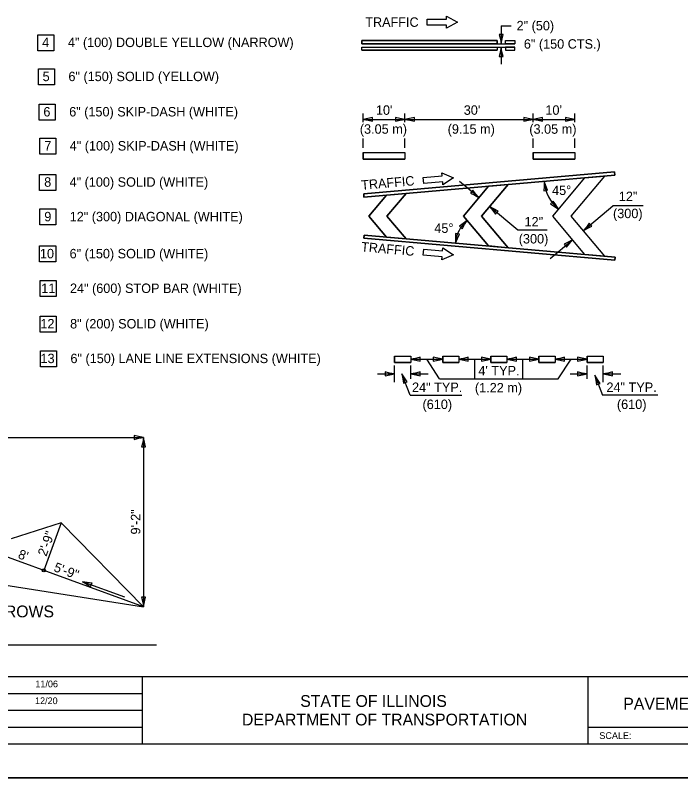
# Model space of a CAD drawing. Extents: x 0 to 2.83, y 0 to 1.83.
# Drawn here: x 1.024 to 1.846, y 0 to 0.942 of the extents above; entities that cross this region are included whole.
import ezdxf

# ---------------------------------------------------------------- set-up
doc = ezdxf.new("R2010")
doc.units = 0
for name, color, linetype in [('RD_Pr_Roadway_Dimensions', 7, 'Continuous'), ('RD_Pr_Roadway_Items', 7, 'Continuous'), ('RD_Pr_Roadway_Notes', 7, 'Continuous'), ('SH_General_Details', 7, 'Continuous'), ('SH_Printer_Plotting_Border', 7, 'Continuous')]:
    doc.layers.add(name, color=color, linetype=linetype)

msp = doc.modelspace()

# ---------------------------------------------------------------- linework, layer by layer
at = {"layer": 'RD_Pr_Roadway_Dimensions'}
for p, q in [((1.62411, 0.92886), (1.62411, 0.90647)), ((1.62411, 0.92886), (1.63636, 0.92886)), ((1.62411, 0.9025), (1.62411, 0.88138)), ((1.45379, 0.80965), (1.45379, 0.82046)), ((1.50527, 0.80965), (1.50527, 0.82046)), ((1.66361, 0.80965), (1.66361, 0.82046)), ((1.71507, 0.80965), (1.71507, 0.82046)), ((1.45379, 0.81325), (1.50527, 0.81325)), ((1.50527, 0.81325), (1.66361, 0.81325)), ((1.66361, 0.81325), (1.71507, 0.81325)), ((1.45379, 0.77805), (1.45379, 0.7897)), ((1.50527, 0.77805), (1.50527, 0.7897)), ((1.66361, 0.77805), (1.66361, 0.7897)), ((1.71507, 0.77805), (1.71507, 0.7897)), ((1.59663, 0.71651), (1.57277, 0.73654)), ((1.64449, 0.67636), (1.60978, 0.70549)), ((1.72541, 0.6756), (1.76207, 0.70636)), ((1.79942, 0.70636), (1.76207, 0.70636)), ((1.68085, 0.67636), (1.64449, 0.67636)), ((1.68462, 0.64136), (1.71227, 0.66457)), ((1.49261, 0.48858), (1.49261, 0.50901)), ((1.51241, 0.51692), (1.552, 0.51692)), ((1.51241, 0.49255), (1.51241, 0.50901)), ((1.54804, 0.49255), (1.5322, 0.51692)), ((1.5718, 0.51692), (1.61139, 0.51692)), ((1.59159, 0.49255), (1.59159, 0.51692)), ((1.63117, 0.51692), (1.67076, 0.51692)), ((1.65097, 0.49255), (1.65097, 0.51692)), ((1.69056, 0.51692), (1.73014, 0.51692)), ((1.69452, 0.49255), (1.71036, 0.51692)), ((1.73014, 0.49255), (1.73014, 0.50901)), ((1.74995, 0.48858), (1.74995, 0.50901)), ((1.47158, 0.4988), (1.49261, 0.4988)), ((1.51169, 0.47274), (1.50165, 0.49899)), ((1.51241, 0.4988), (1.5341, 0.4988)), ((1.54804, 0.49255), (1.69452, 0.49255)), ((1.70911, 0.4988), (1.73014, 0.4988)), ((1.73976, 0.49709), (1.74908, 0.47274)), ((1.74995, 0.4988), (1.77163, 0.4988)), ((1.51169, 0.47274), (1.57561, 0.47274)), ((1.81739, 0.47274), (1.74908, 0.47274)), ((0.79706, 0.42025), (1.1828, 0.42025)), ((1.1828, 0.42025), (1.1828, 0.21123)), ((1.1828, 0.21123), (0.79706, 0.35185)), ((1.08109, 0.31505), (1.05961, 0.25613))]:
    msp.add_line(p, q, dxfattribs=at)
for points in [[(1.62655, 0.91813), (1.62411, 0.91813), (1.62167, 0.91813), (1.6231, 0.9123), (1.62411, 0.90647), (1.62524, 0.91269)], [(1.62167, 0.89084), (1.62411, 0.89084), (1.62655, 0.89084), (1.62512, 0.89667), (1.62411, 0.9025), (1.62298, 0.89628)], [(1.46545, 0.81081), (1.46545, 0.81325), (1.46545, 0.81569), (1.45962, 0.81426), (1.45379, 0.81325), (1.46001, 0.81211)], [(1.49361, 0.81569), (1.4936, 0.81325), (1.4936, 0.81081), (1.49943, 0.81224), (1.50527, 0.81325), (1.49905, 0.81438)], [(1.51693, 0.81081), (1.51693, 0.81325), (1.51693, 0.81569), (1.5111, 0.81426), (1.50527, 0.81325), (1.51149, 0.81211)], [(1.65195, 0.81569), (1.65195, 0.81325), (1.65195, 0.81081), (1.65778, 0.81224), (1.66361, 0.81325), (1.65739, 0.81438)], [(1.67527, 0.81081), (1.67528, 0.81325), (1.67528, 0.81569), (1.66944, 0.81426), (1.66361, 0.81325), (1.66983, 0.81211)], [(1.70341, 0.81569), (1.7034, 0.81325), (1.7034, 0.81081), (1.70924, 0.81224), (1.71507, 0.81325), (1.70885, 0.81438)], [(1.67668, 0.7248), (1.67908, 0.72521), (1.68148, 0.72564), (1.67906, 0.73114), (1.67705, 0.7367), (1.67702, 0.73038)], [(1.58927, 0.72588), (1.58769, 0.72401), (1.58613, 0.72214), (1.59152, 0.71949), (1.59663, 0.71651), (1.59259, 0.72138)], [(1.68844, 0.71228), (1.68671, 0.71056), (1.68498, 0.70884), (1.69012, 0.70572), (1.69496, 0.70231), (1.69136, 0.70751)], [(1.61714, 0.69612), (1.61871, 0.69799), (1.62028, 0.69985), (1.61489, 0.70251), (1.60978, 0.70549), (1.61382, 0.70062)], [(1.57248, 0.68131), (1.57429, 0.67967), (1.57611, 0.67804), (1.57895, 0.68333), (1.5821, 0.68834), (1.5771, 0.68447)], [(1.73591, 0.68122), (1.73434, 0.6831), (1.73278, 0.68496), (1.72922, 0.68012), (1.72541, 0.6756), (1.7309, 0.67873)], [(1.57256, 0.67123), (1.57019, 0.67178), (1.56781, 0.67233), (1.56789, 0.66632), (1.56756, 0.66041), (1.57006, 0.66622)], [(1.70177, 0.65894), (1.70333, 0.65707), (1.7049, 0.6552), (1.70845, 0.66005), (1.71227, 0.66457), (1.70678, 0.66144)], [(1.52407, 0.51448), (1.52408, 0.51692), (1.52408, 0.51936), (1.51825, 0.51793), (1.51241, 0.51692), (1.51864, 0.51579)], [(1.54034, 0.51936), (1.54033, 0.51692), (1.54033, 0.51448), (1.54617, 0.51591), (1.552, 0.51692), (1.54578, 0.51805)], [(1.58346, 0.51448), (1.58346, 0.51692), (1.58346, 0.51936), (1.57763, 0.51793), (1.5718, 0.51692), (1.57802, 0.51579)], [(1.59973, 0.51936), (1.59972, 0.51692), (1.59972, 0.51448), (1.60555, 0.51591), (1.61139, 0.51692), (1.60516, 0.51805)], [(1.64283, 0.51448), (1.64284, 0.51692), (1.64284, 0.51936), (1.63701, 0.51793), (1.63117, 0.51692), (1.63739, 0.51579)], [(1.6591, 0.51936), (1.65909, 0.51692), (1.65909, 0.51448), (1.66493, 0.51591), (1.67076, 0.51692), (1.66454, 0.51805)], [(1.70222, 0.51448), (1.70222, 0.51692), (1.70222, 0.51936), (1.69639, 0.51793), (1.69056, 0.51692), (1.69678, 0.51579)], [(1.71848, 0.51936), (1.71848, 0.51692), (1.71848, 0.51448), (1.72431, 0.51591), (1.73014, 0.51692), (1.72392, 0.51805)], [(1.48095, 0.50124), (1.48095, 0.4988), (1.48095, 0.49636), (1.48678, 0.49779), (1.49261, 0.4988), (1.48639, 0.49993)], [(1.52407, 0.49636), (1.52408, 0.4988), (1.52408, 0.50124), (1.51825, 0.49981), (1.51241, 0.4988), (1.51864, 0.49766)], [(1.71848, 0.50124), (1.71848, 0.4988), (1.71848, 0.49636), (1.72431, 0.49779), (1.73014, 0.4988), (1.72392, 0.49993)], [(1.76161, 0.49636), (1.76161, 0.4988), (1.76161, 0.50124), (1.75578, 0.49981), (1.74995, 0.4988), (1.75617, 0.49766)], [(1.50354, 0.48723), (1.50582, 0.48809), (1.5081, 0.48897), (1.50468, 0.49391), (1.50165, 0.49899), (1.50281, 0.49278)], [(1.74165, 0.48533), (1.74393, 0.48619), (1.74621, 0.48707), (1.74279, 0.492), (1.73976, 0.49709), (1.74093, 0.49088)], [(1.17114, 0.42269), (1.17113, 0.42025), (1.17113, 0.41781), (1.17697, 0.41924), (1.1828, 0.42025), (1.17658, 0.42138)], [(1.18036, 0.40859), (1.1828, 0.40859), (1.18524, 0.40859), (1.18381, 0.41442), (1.1828, 0.42025), (1.18167, 0.41403)], [(1.18524, 0.22289), (1.1828, 0.22289), (1.18036, 0.22289), (1.18179, 0.21706), (1.1828, 0.21123), (1.18393, 0.21745)]]:
    msp.add_lwpolyline(points, close=True, dxfattribs=at)
msp.add_circle((1.05961, 0.25613), 0.00198, dxfattribs=at)
for centre, radius, start, end in [((1.72752, 0.74112), 0.05066, 185.00539, 229.99997), ((1.60854, 0.65682), 0.04114, 130.00072, 174.99392)]:
    msp.add_arc(centre, radius, start, end, dxfattribs=at)
at = {"layer": 'RD_Pr_Roadway_Items'}
for p, q in [((1.45203, 0.91043), (1.59141, 0.91043)), ((1.45203, 0.90647), (1.64091, 0.90647)), ((1.45203, 0.90647), (1.59139, 0.90647)), ((1.59141, 0.91043), (1.61902, 0.91043)), ((1.59143, 0.91043), (1.6152, 0.91043)), ((1.62926, 0.91043), (1.64091, 0.91043)), ((1.45203, 0.9025), (1.64091, 0.9025)), ((1.45203, 0.89855), (1.61902, 0.89855)), ((1.62926, 0.89855), (1.64091, 0.89855)), ((1.62926, 0.89855), (1.64091, 0.89855)), ((1.45379, 0.77211), (1.50527, 0.77211)), ((1.45379, 0.77211), (1.45379, 0.76419)), ((1.45379, 0.76419), (1.50527, 0.76419)), ((1.45379, 0.76419), (1.50527, 0.76419)), ((1.50527, 0.77211), (1.50527, 0.76419)), ((1.66361, 0.77211), (1.71507, 0.77211)), ((1.66361, 0.77211), (1.66361, 0.76419)), ((1.66361, 0.76419), (1.71507, 0.76419)), ((1.66361, 0.76419), (1.71507, 0.76419)), ((1.71507, 0.77211), (1.71507, 0.76419)), ((1.4544, 0.72121), (1.76398, 0.74829)), ((1.45475, 0.71726), (1.76433, 0.74434)), ((1.76398, 0.74829), (1.76433, 0.74434)), ((1.4544, 0.72121), (1.45475, 0.71726)), ((1.45509, 0.67025), (1.45475, 0.66631)), ((1.45509, 0.67025), (1.76468, 0.64317)), ((1.45475, 0.66631), (1.76433, 0.63923)), ((1.76468, 0.64317), (1.76433, 0.63923)), ((1.49261, 0.52088), (1.49261, 0.51296)), ((1.51241, 0.52088), (1.51241, 0.51296)), ((1.552, 0.52088), (1.5718, 0.52088)), ((1.552, 0.52088), (1.552, 0.51296)), ((1.5718, 0.52088), (1.5718, 0.51296)), ((1.61139, 0.52088), (1.63117, 0.52088)), ((1.61139, 0.52088), (1.61139, 0.51296)), ((1.63117, 0.52088), (1.63117, 0.51296)), ((1.67076, 0.52088), (1.69056, 0.52088)), ((1.67076, 0.52088), (1.67076, 0.51296)), ((1.69056, 0.52088), (1.69056, 0.51296)), ((1.73014, 0.52088), (1.74995, 0.52088)), ((1.73014, 0.52088), (1.73014, 0.51296)), ((1.74995, 0.52088), (1.74995, 0.51296)), ((1.49261, 0.51296), (1.51241, 0.51296)), ((1.49261, 0.51296), (1.51241, 0.51296)), ((1.552, 0.51296), (1.5718, 0.51296)), ((1.61139, 0.51296), (1.63117, 0.51296)), ((1.67076, 0.51296), (1.69056, 0.51296)), ((1.73014, 0.51296), (1.74995, 0.51296)), ((1.08109, 0.31505), (1.01922, 0.29513)), ((1.1828, 0.21123), (1.08109, 0.31505)), ((0.8614, 0.26165), (1.1828, 0.21123))]:
    msp.add_line(p, q, dxfattribs=at)
for points in [[(1.53294, 0.93713), (1.55645, 0.93713), (1.55645, 0.94084), (1.57005, 0.93342), (1.55645, 0.92599), (1.55645, 0.9297), (1.53294, 0.9297)], [(1.61902, 0.91043), (1.45203, 0.91043), (1.45203, 0.90647), (1.61902, 0.90647)], [(1.45203, 0.91043), (1.61902, 0.91043), (1.61902, 0.90647), (1.45203, 0.90647)], [(1.62926, 0.91043), (1.64091, 0.91043), (1.64091, 0.90647), (1.62926, 0.90647)], [(1.62927, 0.91043), (1.64092, 0.91043), (1.64092, 0.90647), (1.62927, 0.90647)], [(1.45203, 0.9025), (1.61902, 0.9025), (1.61902, 0.89855), (1.45203, 0.89855)], [(1.45203, 0.9025), (1.61902, 0.9025), (1.61902, 0.89855), (1.45203, 0.89855)], [(1.64091, 0.9025), (1.62926, 0.9025), (1.62926, 0.89855), (1.64091, 0.89855)], [(1.64092, 0.9025), (1.62927, 0.9025), (1.62927, 0.89855), (1.64092, 0.89855)], [(1.45379, 0.77211), (1.50527, 0.77211), (1.50527, 0.76419), (1.45379, 0.76419)], [(1.45379, 0.77211), (1.50527, 0.77211), (1.50527, 0.76419), (1.45379, 0.76419)], [(1.66361, 0.77211), (1.71507, 0.77211), (1.71507, 0.76419), (1.66361, 0.76419)], [(1.66361, 0.77211), (1.71507, 0.77211), (1.71507, 0.76419), (1.66361, 0.76419)], [(1.76398, 0.74829), (1.76433, 0.74434), (1.45475, 0.71726), (1.4544, 0.72121)], [(1.4544, 0.72121), (1.45475, 0.71726), (1.76433, 0.74434), (1.76399, 0.74829)], [(1.52785, 0.74157), (1.55126, 0.74362), (1.55094, 0.74732), (1.56514, 0.74111), (1.55223, 0.73253), (1.55191, 0.73623), (1.52849, 0.73418)], [(1.75168, 0.74324), (1.71017, 0.69376), (1.75166, 0.64431), (1.7275, 0.64641), (1.68778, 0.69376), (1.72751, 0.74112)], [(1.72751, 0.74112), (1.75168, 0.74324), (1.71017, 0.69376), (1.75167, 0.64431), (1.7275, 0.64641), (1.68778, 0.69376)], [(1.63273, 0.73284), (1.59994, 0.69376), (1.63271, 0.65472), (1.60855, 0.65682), (1.57755, 0.69376), (1.60856, 0.73071)], [(1.60856, 0.73071), (1.57755, 0.69376), (1.60855, 0.65682), (1.63271, 0.65472), (1.59994, 0.69376), (1.63273, 0.73284)], [(1.50668, 0.72181), (1.48315, 0.69376), (1.50666, 0.66574), (1.4825, 0.66785), (1.46076, 0.69376), (1.48251, 0.71968)], [(1.48251, 0.71968), (1.46076, 0.69376), (1.4825, 0.66785), (1.50667, 0.66574), (1.48315, 0.69376), (1.50668, 0.72181)], [(1.76468, 0.64317), (1.76433, 0.63923), (1.45475, 0.66631), (1.45509, 0.67025)], [(1.45509, 0.67025), (1.45475, 0.66631), (1.76433, 0.63923), (1.76468, 0.64317)], [(1.52845, 0.65301), (1.55186, 0.65096), (1.55219, 0.65466), (1.56509, 0.64608), (1.55089, 0.63987), (1.55121, 0.64357), (1.5278, 0.64562)], [(1.49261, 0.52088), (1.51241, 0.52088), (1.51241, 0.51296), (1.49261, 0.51296)], [(1.49262, 0.52088), (1.51242, 0.52088), (1.51242, 0.51296), (1.49262, 0.51296)], [(1.552, 0.52088), (1.5718, 0.52088), (1.5718, 0.51296), (1.552, 0.51296)], [(1.552, 0.52088), (1.5718, 0.52088), (1.5718, 0.51296), (1.552, 0.51296)], [(1.61139, 0.52088), (1.63117, 0.52088), (1.63117, 0.51296), (1.61139, 0.51296)], [(1.61139, 0.52088), (1.63118, 0.52088), (1.63118, 0.51296), (1.61139, 0.51296)], [(1.67076, 0.52088), (1.69056, 0.52088), (1.69056, 0.51296), (1.67076, 0.51296)], [(1.67076, 0.52088), (1.69056, 0.52088), (1.69056, 0.51296), (1.67076, 0.51296)], [(1.73014, 0.52088), (1.74995, 0.52088), (1.74995, 0.51296), (1.73014, 0.51296)], [(1.73015, 0.52088), (1.74995, 0.52088), (1.74995, 0.51296), (1.73015, 0.51296)]]:
    msp.add_lwpolyline(points, close=True, dxfattribs=at)
at = {"layer": 'RD_Pr_Roadway_Notes'}
for p, q in [((1.15981, 0.22296), (1.1073, 0.24211)), ((1.1985, 0.16356), (0.71809, 0.16356))]:
    msp.add_line(p, q, dxfattribs=at)
for points in [[(1.05238, 0.89801), (1.05238, 0.91781), (1.07217, 0.91781), (1.07217, 0.89801)], [(1.05238, 0.89801), (1.05238, 0.91781), (1.07217, 0.91781), (1.07217, 0.89801)], [(1.05302, 0.85593), (1.05302, 0.87573), (1.07282, 0.87573), (1.07282, 0.85593)], [(1.05396, 0.81233), (1.05396, 0.83211), (1.07375, 0.83211), (1.07375, 0.81233)], [(1.0546, 0.77024), (1.0546, 0.79005), (1.0744, 0.79005), (1.0744, 0.77024)], [(1.05446, 0.7255), (1.05446, 0.74531), (1.07426, 0.74531), (1.07426, 0.7255)], [(1.0546, 0.68279), (1.0546, 0.70259), (1.0744, 0.70259), (1.0744, 0.68279)], [(1.05446, 0.63708), (1.05446, 0.65688), (1.07426, 0.65688), (1.07426, 0.63708)], [(1.05493, 0.59426), (1.05493, 0.61406), (1.07472, 0.61406), (1.07472, 0.59426)], [(1.05507, 0.55046), (1.05507, 0.57026), (1.07485, 0.57026), (1.07485, 0.55046)], [(1.05552, 0.50765), (1.05552, 0.52745), (1.07533, 0.52745), (1.07533, 0.50765)], [(1.11741, 0.23582), (1.11826, 0.23811), (1.11909, 0.2404), (1.11312, 0.24106), (1.1073, 0.24211), (1.11275, 0.23891)]]:
    msp.add_lwpolyline(points, close=True, dxfattribs=at)
at = {"layer": 'SH_General_Details'}
for p, q in [((0.16667, 0.125), (2.79166, 0.125)), ((1.18118, 0.125), (1.18118, 0.04167)), ((1.73118, 0.125), (1.73118, 0.04167)), ((0.41452, 0.10417), (1.18118, 0.10417)), ((0.41452, 0.08333), (1.18118, 0.08333)), ((0.41452, 0.0625), (1.18118, 0.0625)), ((1.73118, 0.0625), (2.37285, 0.0625)), ((2.83332, 0), (0, 0))]:
    msp.add_line(p, q, dxfattribs=at)
msp.add_lwpolyline([(0.16667, 1.79166), (2.79166, 1.79166), (2.79166, 0.04167), (0.16667, 0.04167)], close=True, dxfattribs=at)
at = {"layer": 'SH_Printer_Plotting_Border'}
msp.add_lwpolyline([(0, 0), (2.83332, 0), (2.83332, 1.83333), (0, 1.83333)], close=True, dxfattribs=at)

# ---------------------------------------------------------------- texts
at = {"layer": 'RD_Pr_Roadway_Dimensions'}
for s, height, p in [('2" (50)', 0.011667, (1.64313, 0.92315)), ('6" (150 CTS.)', 0.0116667, (1.65211, 0.90055)), ("10'", 0.0117, (1.4695, 0.81884)), ("30'", 0.0117, (1.57791, 0.81884)), ("10'", 0.0117, (1.67867, 0.81884)), ('(3.05 m)', 0.0117, (1.44964, 0.79544)), ('(9.15 m)', 0.0117, (1.55805, 0.79544)), ('(3.05 m)', 0.0117, (1.65881, 0.79544)), ('45°', 0.0117, (1.68693, 0.71977)), ('12"', 0.0117, (1.76929, 0.71225)), ('(300)', 0.0117, (1.76212, 0.69119)), ('12"', 0.0117, (1.65293, 0.68095)), ('45°', 0.0117, (1.54156, 0.67298)), ('(300)', 0.0117, (1.64576, 0.65989)), ("4' TYP.", 0.0117, (1.59597, 0.49699)), ('24" TYP.', 0.0117, (1.51407, 0.47646)), ('(1.22 m)', 0.0117, (1.59167, 0.47593)), ('24" TYP.', 0.0117, (1.75401, 0.4765)), ('(610)', 0.0117, (1.52701, 0.4554)), ('(610)', 0.0117, (1.76695, 0.45544))]:
    msp.add_text(s, height=height, dxfattribs=at).set_placement(p)
for s, rotation, p in [('9\'-2"', 90, (1.17876, 0.30043)), ('2\'-9"', 70, (1.06267, 0.27266)), ("8'", 340, (1.02689, 0.27143)), ('5\'-9"', 340, (1.07097, 0.25536))]:
    msp.add_text(s, height=0.0117, rotation=rotation, dxfattribs=at).set_placement(p)
at = {"layer": 'RD_Pr_Roadway_Notes'}
for s, height, p in [('TRAFFIC', 0.011667, (1.45637, 0.92749)), ('4', 0.0117, (1.05753, 0.90249)), ('4" (100) DOUBLE YELLOW (NARROW)', 0.0116667, (1.08937, 0.9025)), ('5', 0.0117, (1.05809, 0.86041)), ('6" (150) SOLID (YELLOW)', 0.0116667, (1.09001, 0.86042)), ('6" (150) SKIP-DASH (WHITE)', 0.0116667, (1.09095, 0.81681)), ('6', 0.0117, (1.05908, 0.81679)), ('7', 0.0117, (1.06023, 0.77472)), ('4" (100) SKIP-DASH (WHITE)', 0.0116667, (1.09159, 0.77474)), ('8', 0.0117, (1.06008, 0.72998)), ('4" (100) SOLID (WHITE)', 0.0116667, (1.09145, 0.73)), ('9', 0.0117, (1.06022, 0.68726)), ('12" (300) DIAGONAL (WHITE)', 0.0116667, (1.09159, 0.68728)), ('10', 0.0117, (1.05481, 0.64155)), ('6" (150) SOLID (WHITE)', 0.0116667, (1.09145, 0.64157)), ('11', 0.0117, (1.05648, 0.59874)), ('24" (600) STOP BAR (WHITE)', 0.0116667, (1.09192, 0.59876)), ('12', 0.0117, (1.05535, 0.55494)), ('8" (200) SOLID (WHITE)', 0.0116667, (1.09206, 0.55495)), ('13', 0.0117, (1.05552, 0.51213)), ('6" (150) LANE LINE EXTENSIONS (WHITE)', 0.0116667, (1.09252, 0.51214)), ('LARGE MERGE ARROWS', 0.0145833, (0.83598, 0.19813))]:
    msp.add_text(s, height=height, dxfattribs=at).set_placement(p)
for rotation, p in [(5, (1.45187, 0.72611)), (355, (1.45086, 0.65024))]:
    msp.add_text('TRAFFIC', height=0.011667, rotation=rotation, dxfattribs=at).set_placement(p)
at = {"layer": 'SH_General_Details'}
for s, height, p in [('11/06', 0.008333, (1.0492, 0.11173)), ('12/20', 0.008333, (1.04879, 0.0909)), ('STATE OF ILLINOIS', 0.0145834, (1.37608, 0.0875)), ('PAVEMENT MARKING (INTERSTATE & MULTI-LANE APPLICATIONS)', 0.0145833, (1.77481, 0.0842)), ('DEPARTMENT OF TRANSPORTATION', 0.0145834, (1.30415, 0.06458)), ('SCALE:          ', 0.0083333, (1.74528, 0.04792))]:
    msp.add_text(s, height=height, dxfattribs=at).set_placement(p)

doc.saveas('drawing.dxf')
